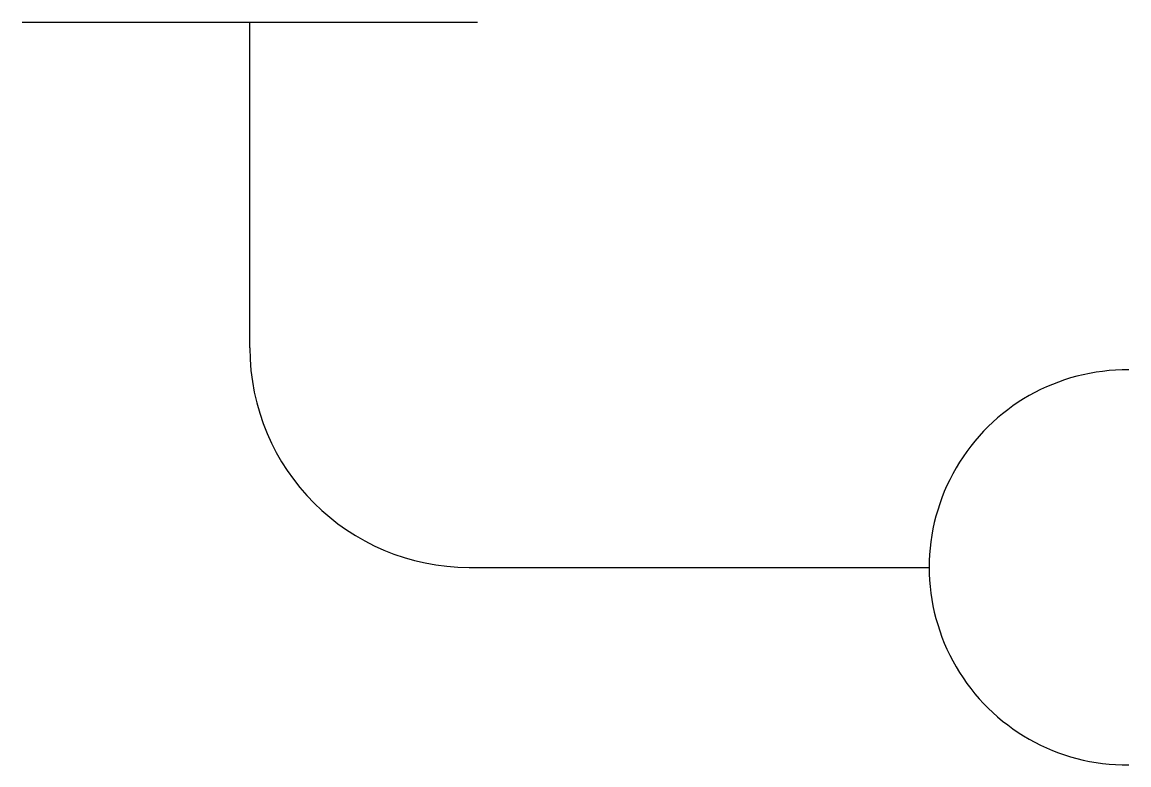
# Model space of a CAD drawing. Header units: metres. Extents: x 44960 to 45678, y -113444 to -112963.
import ezdxf

# ---------------------------------------------------------------- set-up
doc = ezdxf.new("R2010")
doc.units = ezdxf.units.M
doc.layers.add('DET1', color=1, linetype='Continuous')
doc.layers.add('G', color=3, linetype='Continuous')

msp = doc.modelspace()

# ---------------------------------------------------------------- linework, layer by layer
at = {"layer": 'DET1'}
for p, q in [((44960.16, -112962.8), (45255.39, -112962.8)), ((45107.78, -113173.98), (45107.78, -112962.8))]:
    msp.add_line(p, q, dxfattribs=at)
for centre, radius, start, end in [((45250.01, -113173.98), 142.23, 180, 270), ((45676.19, -113316.21), 128.01, 89.36, 270.64)]:
    msp.add_arc(centre, radius, start, end, dxfattribs=at)
at = {"layer": 'G'}
msp.add_line((45250.01, -113316.21), (45548.19, -113316.21), dxfattribs=at)

doc.saveas('drawing.dxf')
